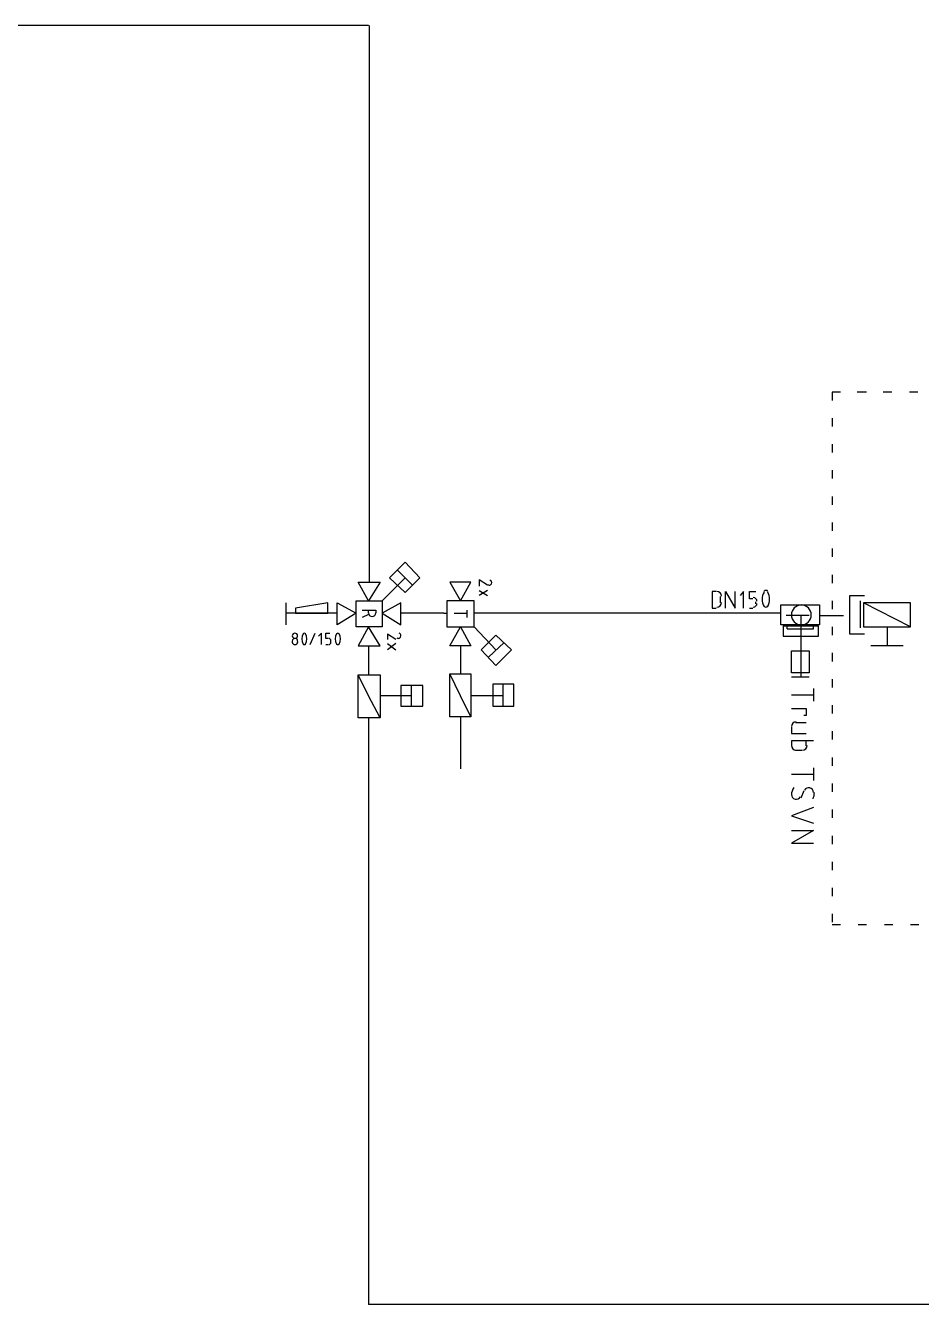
# Model space of a CAD drawing. Header units: millimetres. Extents: x 0 to 33.1, y 1.5 to 45.3.
# Drawn here: x 8.129 to 9.559, y 25.748 to 27.789 of the extents above; entities that cross this region are included whole.
import ezdxf

# ---------------------------------------------------------------- set-up
doc = ezdxf.new("R2010")
doc.units = ezdxf.units.MM
doc.header["$MEASUREMENT"] = 0
doc.layers.get('0').update_dxf_attribs({"linetype": 'CONTINUOUS'})

msp = doc.modelspace()

# ---------------------------------------------------------------- linework, layer by layer
at = {"color": 7, "linetype": 'Continuous'}
for p, q in [((8.67611, 27.7894), (7.26113, 27.7894)), ((8.67611, 27.7894), (8.67611, 27.7894)), ((8.67779, 27.0211), (8.67779, 27.7894)), ((8.67779, 26.9878), (8.67779, 27.0211)), ((8.67779, 26.9011), (8.67779, 26.9878)), ((8.62608, 26.8511), (8.54443, 26.8511)), ((8.79611, 26.8511), (8.72775, 26.8511)), ((8.95611, 26.8511), (8.84776, 26.8511)), ((9.33442, 26.8511), (8.95611, 26.8511)), ((8.67611, 26.7994), (8.67611, 26.7528)), ((8.82275, 26.7994), (8.82275, 26.7544)), ((8.67611, 26.6844), (8.67611, 25.7478)), ((8.82275, 26.6861), (8.82275, 26.6028)), ((11.4544, 25.7478), (8.67611, 25.7478))]:
    msp.add_line(p, q, dxfattribs=at)
at = {"color": 140, "linetype": 'Continuous'}
for p, q in [((9.42947, 27.2044), (9.41613, 27.2044)), ((9.41613, 27.2044), (9.41613, 27.1911)), ((9.47114, 27.2044), (9.45611, 27.2044)), ((9.51113, 27.2044), (9.49778, 27.2044)), ((9.55279, 27.2044), (9.53944, 27.2044)), ((9.41613, 27.1628), (9.41613, 27.1494)), ((9.41613, 27.1211), (9.41613, 27.1078)), ((9.41613, 27.0794), (9.41613, 27.0661)), ((9.41613, 27.0378), (9.41613, 27.0244)), ((9.41613, 26.9961), (9.41613, 26.9828)), ((9.41613, 26.9544), (9.41613, 26.9411)), ((9.41613, 26.9128), (9.41613, 26.8994)), ((9.41613, 26.8711), (9.41613, 26.8578)), ((9.44444, 26.8178), (9.44444, 26.8794)), ((9.44444, 26.8794), (9.46778, 26.8794)), ((9.44444, 26.8178), (9.44444, 26.8794)), ((9.44444, 26.8794), (9.46778, 26.8794)), ((9.44444, 26.8178), (9.44444, 26.8794)), ((9.44444, 26.8794), (9.46778, 26.8794)), ((9.44444, 26.8178), (9.44444, 26.8794)), ((9.44444, 26.8794), (9.46778, 26.8794)), ((9.44444, 26.8178), (9.44444, 26.8794)), ((9.44444, 26.8794), (9.46778, 26.8794)), ((9.4611, 26.8711), (9.4611, 26.8278)), ((9.4611, 26.8711), (9.4611, 26.8278)), ((9.4611, 26.8711), (9.4611, 26.8278)), ((9.4611, 26.8711), (9.4611, 26.8278)), ((9.4611, 26.8711), (9.4611, 26.8278)), ((9.54113, 26.8678), (9.4661, 26.8678)), ((9.4661, 26.8678), (9.4661, 26.8294)), ((9.54113, 26.8294), (9.4661, 26.8678)), ((9.54113, 26.8678), (9.4661, 26.8678)), ((9.4661, 26.8678), (9.4661, 26.8294)), ((9.54113, 26.8294), (9.4661, 26.8678)), ((9.54113, 26.8294), (9.54113, 26.8678)), ((9.54113, 26.8294), (9.54113, 26.8678)), ((9.41444, 26.8478), (9.43446, 26.8478)), ((9.41444, 26.8478), (9.43446, 26.8478)), ((9.41444, 26.8478), (9.43446, 26.8478)), ((9.41613, 26.8478), (9.43446, 26.8478)), ((9.41613, 26.8478), (9.43446, 26.8478)), ((9.41613, 26.8294), (9.41613, 26.8161)), ((9.4661, 26.8294), (9.54113, 26.8294)), ((9.4661, 26.8294), (9.54113, 26.8294)), ((9.50444, 26.7994), (9.50444, 26.8294)), ((9.50444, 26.7994), (9.50444, 26.8294)), ((9.46778, 26.8178), (9.44444, 26.8178)), ((9.46778, 26.8178), (9.44444, 26.8178)), ((9.46778, 26.8178), (9.44444, 26.8178)), ((9.46778, 26.8178), (9.44444, 26.8178)), ((9.46778, 26.8178), (9.44444, 26.8178)), ((9.41613, 26.7878), (9.41613, 26.7744)), ((9.52946, 26.7994), (9.47775, 26.7994)), ((9.52946, 26.7994), (9.47775, 26.7994)), ((9.52946, 26.7994), (9.50444, 26.7994)), ((9.52946, 26.7994), (9.50444, 26.7994)), ((9.41613, 26.7461), (9.41613, 26.7328)), ((9.41613, 26.7044), (9.41613, 26.6911)), ((9.41613, 26.6628), (9.41613, 26.6494)), ((9.41613, 26.6211), (9.41613, 26.6078)), ((9.41613, 26.5794), (9.41613, 26.5661)), ((9.41613, 26.5378), (9.41613, 26.5244)), ((9.41613, 26.4961), (9.41613, 26.4828)), ((9.41613, 26.4544), (9.41613, 26.4411)), ((9.41613, 26.4128), (9.41613, 26.3994)), ((9.41613, 26.3711), (9.41613, 26.3578)), ((9.41613, 26.3544), (9.42947, 26.3544)), ((9.45779, 26.3544), (9.47114, 26.3544)), ((9.49946, 26.3544), (9.51281, 26.3544)), ((9.54113, 26.3544), (9.55447, 26.3544))]:
    msp.add_line(p, q, dxfattribs=at)
at = {"color": 0, "linetype": 'Continuous'}
for p, q in [((8.73443, 26.9328), (8.70942, 26.9078)), ((8.75776, 26.9078), (8.73443, 26.9328)), ((8.7461, 26.8961), (8.72276, 26.9194)), ((8.67611, 26.8711), (8.65944, 26.9011)), ((8.65944, 26.9011), (8.69444, 26.9011)), ((8.69444, 26.9011), (8.67611, 26.8711)), ((8.73443, 26.9078), (8.69775, 26.8711)), ((8.70942, 26.9078), (8.73443, 26.8844)), ((8.73443, 26.8844), (8.75776, 26.9078)), ((8.83946, 26.9011), (8.8061, 26.9011)), ((8.8061, 26.9011), (8.82275, 26.8711)), ((8.82275, 26.8711), (8.83946, 26.9011)), ((8.8661, 26.8961), (8.85275, 26.9044)), ((8.85275, 26.9044), (8.85275, 26.8944)), ((8.54443, 26.8328), (8.54443, 26.8678)), ((8.61111, 26.8678), (8.55946, 26.8594)), ((8.61111, 26.8511), (8.61111, 26.8678)), ((8.62608, 26.8328), (8.62608, 26.8678)), ((8.62608, 26.8678), (8.65608, 26.8511)), ((8.65608, 26.8294), (8.65608, 26.8711)), ((8.65608, 26.8711), (8.69775, 26.8711)), ((8.69775, 26.8711), (8.69775, 26.8294)), ((8.72775, 26.8678), (8.69775, 26.8511)), ((8.72775, 26.8328), (8.72775, 26.8678)), ((8.80111, 26.8711), (8.80111, 26.8294)), ((8.84446, 26.8711), (8.80111, 26.8711)), ((8.84446, 26.8294), (8.84446, 26.8711)), ((8.85275, 26.8878), (8.8661, 26.8794)), ((8.8661, 26.8878), (8.85275, 26.8794)), ((9.23112, 26.8861), (9.22444, 26.8861)), ((9.22444, 26.8861), (9.22444, 26.8594)), ((9.23779, 26.8678), (9.23779, 26.8778)), ((9.2461, 26.8594), (9.2461, 26.8861)), ((9.2461, 26.8861), (9.26113, 26.8594)), ((9.26113, 26.8594), (9.26113, 26.8861)), ((9.27447, 26.8861), (9.26942, 26.8794)), ((9.27447, 26.8594), (9.27447, 26.8861)), ((9.28444, 26.8744), (9.28444, 26.8861)), ((9.28444, 26.8861), (9.29443, 26.8861)), ((9.28944, 26.8744), (9.28444, 26.8744)), ((9.29443, 26.8661), (9.29443, 26.8694)), ((8.55946, 26.8594), (8.55946, 26.8511)), ((8.55946, 26.8511), (8.61111, 26.8511)), ((8.65608, 26.8511), (8.62608, 26.8328)), ((8.66613, 26.8561), (8.68778, 26.8561)), ((8.67611, 26.8494), (8.66613, 26.8444)), ((8.67611, 26.8511), (8.67611, 26.8561)), ((8.68778, 26.8561), (8.68778, 26.8511)), ((8.69775, 26.8511), (8.72775, 26.8328)), ((8.79611, 26.8511), (8.80111, 26.8511)), ((8.81278, 26.8511), (8.83279, 26.8511)), ((8.83279, 26.8561), (8.83279, 26.8444)), ((8.84776, 26.8511), (8.84446, 26.8511)), ((9.22444, 26.8594), (9.23112, 26.8594)), ((9.28444, 26.8594), (9.28944, 26.8594)), ((9.33442, 26.8328), (9.33442, 26.8644)), ((9.33442, 26.8644), (9.39611, 26.8644)), ((9.3661, 26.8478), (9.3661, 26.7494)), ((9.39611, 26.8644), (9.39611, 26.8328)), ((9.39611, 26.8478), (9.41444, 26.8478)), ((9.39611, 26.8478), (9.41444, 26.8478)), ((9.39611, 26.8478), (9.41444, 26.8478)), ((9.39611, 26.8478), (9.41444, 26.8478)), ((9.39611, 26.8478), (9.41444, 26.8478)), ((9.41444, 26.8478), (9.43446, 26.8478)), ((9.41444, 26.8478), (9.43446, 26.8478)), ((9.41444, 26.8478), (9.43446, 26.8478)), ((9.41613, 26.8478), (9.43446, 26.8478)), ((9.41613, 26.8478), (9.43446, 26.8478)), ((8.69775, 26.8294), (8.65608, 26.8294)), ((8.67611, 26.8294), (8.65944, 26.7994)), ((8.69444, 26.7994), (8.67611, 26.8294)), ((8.80111, 26.8294), (8.84446, 26.8294)), ((8.8061, 26.7994), (8.82275, 26.8294)), ((8.82275, 26.8294), (8.83946, 26.7994)), ((8.87944, 26.7928), (8.84446, 26.8294)), ((9.39611, 26.8328), (9.33442, 26.8328)), ((9.33778, 26.8311), (9.33778, 26.8144)), ((9.33778, 26.8311), (9.39442, 26.8311)), ((9.34446, 26.8261), (9.34446, 26.8311)), ((9.38613, 26.8261), (9.38613, 26.8311)), ((9.39442, 26.8144), (9.39442, 26.8311)), ((8.58279, 26.8011), (8.5911, 26.8194)), ((8.60113, 26.8194), (8.59614, 26.8144)), ((8.60113, 26.8011), (8.60113, 26.8194)), ((8.60781, 26.8111), (8.60781, 26.8194)), ((8.60781, 26.8194), (8.61442, 26.8194)), ((8.61111, 26.8111), (8.60781, 26.8111)), ((8.71946, 26.8094), (8.70611, 26.8178)), ((8.70611, 26.8178), (8.70611, 26.8094)), ((8.85612, 26.7928), (8.87944, 26.8161)), ((8.87944, 26.8161), (8.90446, 26.7928)), ((9.33778, 26.8144), (9.3661, 26.8144)), ((9.34446, 26.8261), (9.3661, 26.8261)), ((9.3661, 26.8261), (9.38613, 26.8261)), ((9.3661, 26.8144), (9.39442, 26.8144)), ((8.55447, 26.8044), (8.55447, 26.8061)), ((8.56278, 26.8061), (8.56278, 26.8044)), ((8.60781, 26.8011), (8.61111, 26.8011)), ((8.6161, 26.8044), (8.6161, 26.8061)), ((8.65944, 26.7994), (8.69444, 26.7994)), ((8.70611, 26.8028), (8.71946, 26.7928)), ((8.71946, 26.8028), (8.70611, 26.7928)), ((8.83946, 26.7994), (8.8061, 26.7994)), ((8.87944, 26.7678), (8.85612, 26.7928)), ((8.89279, 26.8044), (8.86778, 26.7811)), ((8.90446, 26.7928), (8.87944, 26.7678)), ((9.35113, 26.7561), (9.35113, 26.7911)), ((9.35113, 26.7911), (9.37944, 26.7911)), ((9.37944, 26.7911), (9.37944, 26.7561)), ((8.67611, 26.7194), (8.65944, 26.7528)), ((8.65944, 26.6844), (8.65944, 26.7528)), ((8.65944, 26.7528), (8.69444, 26.7528)), ((8.69444, 26.7528), (8.69444, 26.6844)), ((8.82275, 26.7194), (8.8061, 26.7544)), ((8.8061, 26.6861), (8.8061, 26.7544)), ((8.8061, 26.7544), (8.83946, 26.7544)), ((8.83946, 26.7544), (8.83946, 26.6861)), ((9.37944, 26.7561), (9.35113, 26.7561)), ((9.37944, 26.7494), (9.35113, 26.7494)), ((8.76281, 26.7361), (8.72775, 26.7361)), ((8.72775, 26.7361), (8.72775, 26.7028)), ((8.74447, 26.7028), (8.74447, 26.7361)), ((8.76281, 26.7028), (8.76281, 26.7361)), ((8.90776, 26.7378), (8.87446, 26.7378)), ((8.87446, 26.7378), (8.87446, 26.7028)), ((8.89111, 26.7028), (8.89111, 26.7378)), ((8.90776, 26.7028), (8.90776, 26.7378)), ((9.38613, 26.7311), (9.38613, 26.7111)), ((9.38613, 26.7311), (9.38613, 26.7111)), ((8.69444, 26.6844), (8.67611, 26.7194)), ((8.74447, 26.7194), (8.69444, 26.7194)), ((8.83946, 26.6861), (8.82275, 26.7194)), ((8.89111, 26.7194), (8.83946, 26.7194)), ((9.35113, 26.7211), (9.38613, 26.7211)), ((9.35113, 26.7211), (9.38613, 26.7211)), ((8.69444, 26.6844), (8.65944, 26.6844)), ((8.72775, 26.7028), (8.76281, 26.7028)), ((8.83946, 26.6861), (8.8061, 26.6861)), ((8.87446, 26.7028), (8.90776, 26.7028)), ((9.35113, 26.6994), (9.37446, 26.6994)), ((9.35113, 26.6994), (9.37446, 26.6994)), ((9.37446, 26.6878), (9.3711, 26.6878)), ((9.37446, 26.6878), (9.3711, 26.6878)), ((9.37446, 26.6994), (9.37446, 26.6878)), ((9.37446, 26.6994), (9.37446, 26.6878)), ((9.35113, 26.6694), (9.35113, 26.6594)), ((9.35113, 26.6694), (9.35113, 26.6594)), ((9.37446, 26.6761), (9.35781, 26.6761)), ((9.37446, 26.6761), (9.35781, 26.6761)), ((9.35113, 26.6594), (9.37446, 26.6594)), ((9.35113, 26.6594), (9.37446, 26.6594)), ((9.38613, 26.6478), (9.35113, 26.6478)), ((9.35113, 26.6478), (9.35113, 26.6394)), ((9.38613, 26.6478), (9.35113, 26.6478)), ((9.35113, 26.6478), (9.35113, 26.6394)), ((9.37446, 26.6394), (9.37446, 26.6478)), ((9.37446, 26.6394), (9.37446, 26.6478)), ((9.35781, 26.6328), (9.36778, 26.6328)), ((9.35781, 26.6328), (9.36778, 26.6328)), ((9.38613, 26.6044), (9.38613, 26.5844)), ((9.38613, 26.6044), (9.38613, 26.5844)), ((9.35113, 26.5944), (9.38613, 26.5944)), ((9.35113, 26.5944), (9.38613, 26.5944)), ((9.3711, 26.5678), (9.3661, 26.5561)), ((9.3711, 26.5678), (9.3661, 26.5561)), ((9.38613, 26.5411), (9.35113, 26.5278)), ((9.38613, 26.5411), (9.35113, 26.5278)), ((9.35113, 26.5278), (9.38613, 26.5161)), ((9.35113, 26.5278), (9.38613, 26.5161)), ((9.35113, 26.5044), (9.38613, 26.5044)), ((9.38613, 26.5044), (9.35113, 26.4844)), ((9.35113, 26.5044), (9.38613, 26.5044)), ((9.38613, 26.5044), (9.35113, 26.4844)), ((9.35113, 26.4844), (9.38613, 26.4844)), ((9.35113, 26.4844), (9.38613, 26.4844))]:
    msp.add_line(p, q, dxfattribs=at)
at = {"color": 142, "linetype": 'Continuous'}
msp.add_line((9.37944, 26.8478), (9.34278, 26.8478), dxfattribs=at)
at = {"color": 0, "linetype": 'Continuous'}
for points in [[(8.86643, 26.8968), (8.86768, 26.896), (8.86931, 26.8958), (8.87067, 26.8967)], [(8.87278, 26.9003), (8.87278, 26.9021), (8.87153, 26.9037), (8.86974, 26.9043)], [(8.87067, 26.8967), (8.87196, 26.8974), (8.87278, 26.8987), (8.87278, 26.9003)], [(9.23942, 26.8786), (9.23942, 26.8828), (9.23611, 26.8861), (9.23193, 26.8861)], [(9.23193, 26.8611), (9.23611, 26.8611), (9.23942, 26.8644), (9.23942, 26.8686)], [(9.29611, 26.8703), (9.29611, 26.8735), (9.29351, 26.8761), (9.29025, 26.8761)], [(9.30735, 26.885), (9.3035, 26.8779), (9.3035, 26.8693), (9.30735, 26.8621)], [(9.31028, 26.8878), (9.30897, 26.8878), (9.30772, 26.8872), (9.30692, 26.8861)], [(9.31364, 26.8861), (9.31282, 26.8872), (9.31158, 26.8878), (9.31028, 26.8878)], [(9.31321, 26.8621), (9.31706, 26.8693), (9.31706, 26.8779), (9.31321, 26.885)], [(8.67611, 26.8519), (8.67611, 26.8487), (8.67871, 26.8461), (8.68197, 26.8461)], [(8.68197, 26.8461), (8.68517, 26.8461), (8.68778, 26.8487), (8.68778, 26.8519)], [(9.29025, 26.8611), (9.29351, 26.8611), (9.29611, 26.8637), (9.29611, 26.8669)], [(9.30692, 26.8628), (9.30772, 26.8618), (9.30897, 26.8611), (9.31028, 26.8611)], [(9.31028, 26.8611), (9.31158, 26.8611), (9.31282, 26.8618), (9.31364, 26.8628)], [(9.36697, 26.8644), (9.35818, 26.8644), (9.35113, 26.8574), (9.35113, 26.8486)], [(9.35113, 26.8486), (9.35113, 26.8399), (9.35818, 26.8328), (9.36697, 26.8328)], [(9.38276, 26.8486), (9.38276, 26.8574), (9.37571, 26.8644), (9.36697, 26.8644)], [(9.36697, 26.8328), (9.37571, 26.8328), (9.38276, 26.8399), (9.38276, 26.8486)], [(8.5586, 26.8194), (8.55632, 26.8194), (8.55442, 26.8176), (8.55442, 26.8153)], [(8.55442, 26.8153), (8.55442, 26.8131), (8.55632, 26.8111), (8.5586, 26.8111)], [(8.5586, 26.8111), (8.55632, 26.8111), (8.55442, 26.8093), (8.55442, 26.8069)], [(8.56278, 26.8153), (8.56278, 26.8176), (8.56093, 26.8194), (8.5586, 26.8194)], [(8.5586, 26.8111), (8.56093, 26.8111), (8.56278, 26.8131), (8.56278, 26.8153)], [(8.56278, 26.8069), (8.56278, 26.8093), (8.56093, 26.8111), (8.5586, 26.8111)], [(8.5715, 26.8186), (8.56874, 26.8133), (8.56874, 26.8072), (8.5715, 26.8019)], [(8.57363, 26.8194), (8.57281, 26.8194), (8.57206, 26.819), (8.57161, 26.8185)], [(8.57563, 26.8185), (8.57514, 26.819), (8.57437, 26.8194), (8.57363, 26.8194)], [(8.57568, 26.8019), (8.57844, 26.8072), (8.57844, 26.8133), (8.57568, 26.8186)], [(8.6161, 26.8069), (8.6161, 26.8093), (8.61426, 26.8111), (8.61193, 26.8111)], [(8.62489, 26.8186), (8.62207, 26.8133), (8.62207, 26.8072), (8.62489, 26.8019)], [(8.62696, 26.8194), (8.62614, 26.8194), (8.62537, 26.819), (8.62494, 26.8185)], [(8.62896, 26.8185), (8.62847, 26.819), (8.62771, 26.8194), (8.62696, 26.8194)], [(8.62901, 26.8019), (8.63178, 26.8072), (8.63178, 26.8133), (8.62901, 26.8186)], [(8.7214, 26.8118), (8.72271, 26.811), (8.72433, 26.8108), (8.72564, 26.8117)], [(8.72775, 26.8153), (8.72781, 26.8171), (8.72657, 26.8187), (8.72472, 26.8193)], [(8.72564, 26.8117), (8.72694, 26.8124), (8.72781, 26.8137), (8.72775, 26.8153)], [(8.55442, 26.8053), (8.55442, 26.8029), (8.55632, 26.8011), (8.5586, 26.8011)], [(8.5586, 26.8011), (8.56093, 26.8011), (8.56278, 26.8029), (8.56278, 26.8053)], [(8.57161, 26.8021), (8.57206, 26.8015), (8.57281, 26.8011), (8.57363, 26.8011)], [(8.57363, 26.8011), (8.57437, 26.8011), (8.57514, 26.8015), (8.57563, 26.8021)], [(8.61193, 26.8011), (8.61426, 26.8011), (8.6161, 26.8029), (8.6161, 26.8053)], [(8.62494, 26.8021), (8.62537, 26.8015), (8.62614, 26.8011), (8.62696, 26.8011)], [(8.62696, 26.8011), (8.62771, 26.8011), (8.62847, 26.8015), (8.62896, 26.8021)], [(9.35861, 26.6778), (9.35449, 26.6778), (9.35113, 26.6744), (9.35113, 26.6703)], [(9.35861, 26.6778), (9.35449, 26.6778), (9.35113, 26.6744), (9.35113, 26.6703)], [(9.35113, 26.6403), (9.35113, 26.6361), (9.35449, 26.6328), (9.35861, 26.6328)], [(9.35113, 26.6403), (9.35113, 26.6361), (9.35449, 26.6328), (9.35861, 26.6328)], [(9.3686, 26.6328), (9.37278, 26.6328), (9.37608, 26.6361), (9.37608, 26.6403)], [(9.3686, 26.6328), (9.37278, 26.6328), (9.37608, 26.6361), (9.37608, 26.6403)], [(9.35508, 26.5731), (9.35265, 26.5696), (9.35129, 26.5654), (9.35113, 26.5613)], [(9.35508, 26.5731), (9.35265, 26.5696), (9.35129, 26.5654), (9.35113, 26.5613)], [(9.35113, 26.5619), (9.35113, 26.5585), (9.35351, 26.5554), (9.35688, 26.5546)], [(9.35113, 26.5619), (9.35113, 26.5585), (9.35351, 26.5554), (9.35688, 26.5546)], [(9.38032, 26.5726), (9.37696, 26.5733), (9.37349, 26.5718), (9.3719, 26.5687)], [(9.38032, 26.5726), (9.37696, 26.5733), (9.37349, 26.5718), (9.3719, 26.5687)], [(9.38613, 26.5653), (9.38613, 26.5687), (9.38374, 26.5718), (9.38032, 26.5726)], [(9.38613, 26.5653), (9.38613, 26.5687), (9.38374, 26.5718), (9.38032, 26.5726)], [(9.38574, 26.5549), (9.38704, 26.5582), (9.38775, 26.5615), (9.38775, 26.565)], [(9.38574, 26.5549), (9.38704, 26.5582), (9.38775, 26.5615), (9.38775, 26.565)], [(9.35688, 26.5546), (9.36025, 26.5539), (9.36372, 26.5554), (9.36529, 26.5585)], [(9.35688, 26.5546), (9.36025, 26.5539), (9.36372, 26.5554), (9.36529, 26.5585)]]:
    msp.add_open_spline(points, degree=3, dxfattribs=at)

doc.saveas('drawing.dxf')
